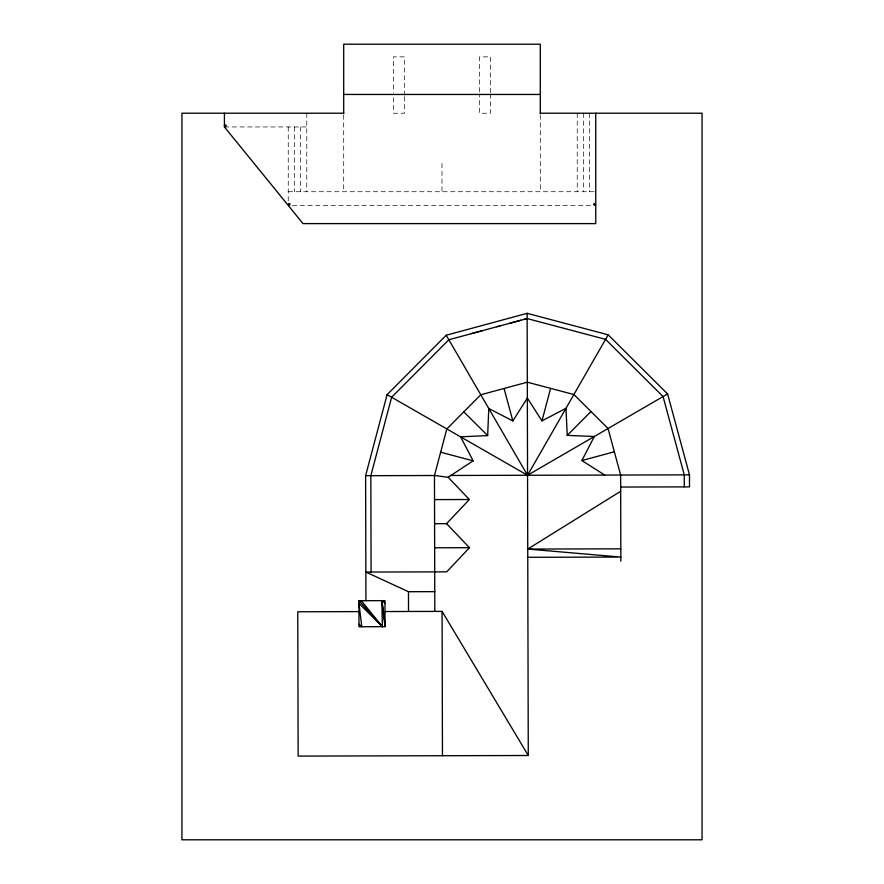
<?xml version="1.0" encoding="UTF-8"?>
<svg xmlns="http://www.w3.org/2000/svg" width="884" height="884" viewBox="0 0 884 884"><rect width="100%" height="100%" fill="white"/><g stroke="black" fill="none" stroke-linecap="round" stroke-linejoin="round"><path stroke-width="0.66" stroke-dasharray="4.42 3.31" d="M224.425 126.942L306.77 126.942M288.239 191.729L595.761 191.729M292.383 205.453L591.617 205.453M589.584 113.218L589.584 191.729M583.407 113.218L583.407 191.729M577.23 113.218L577.23 191.729M540.301 115.008L540.301 191.729M490.565 92.599L490.565 56.852L479.581 56.852L479.581 92.599M490.565 93.969L490.565 113.218L479.581 113.218L479.581 93.969M442 163.485L442 191.729M404.419 95.35L404.419 56.852L393.435 56.852L393.435 92.599M404.419 96.721L404.419 113.218L393.435 113.218L393.435 93.969M343.699 115.008L343.699 191.729M306.77 113.218L306.77 191.729M300.593 126.942L300.593 191.729M294.416 126.942L294.416 191.729M288.239 126.942L288.239 202.701"/><path stroke-width="1.33" d="M365.932 600.7L365.611 475.691L434.464 475.504L448.155 477.272L473.161 460.84L460.586 436.829L487.659 435.58L488.775 408.496L512.853 420.95L527.35 398.054L541.969 420.872L565.981 408.298L567.241 435.381L594.324 436.486L581.871 460.564L604.766 475.062M365.611 475.691L387.104 394.662L446.221 335.235L527.129 313.323L608.159 334.815L667.586 393.933L689.487 474.852L689.52 486.874L620.667 487.051M541.969 420.872L550.599 388.363M608.159 334.815L527.549 475.272L387.104 394.662M434.596 523.693L446.564 523.659L469.36 499.515L448.155 477.272M446.564 523.659L469.481 547.693L446.696 571.849L365.865 572.059L408.474 591.716L434.773 591.65M567.241 435.381L590.965 411.524M527.77 557.296L620.844 557.064L527.748 549.074L620.678 491.272M667.586 393.933L527.549 475.272L446.221 335.235M471.382 333.655L482.52 330.638M496.941 326.737L500.222 325.842M509.969 323.201L527.14 318.56L605.551 339.346L663.066 396.562L684.26 474.863L684.293 486.885M520.72 320.295L448.84 339.754L391.634 397.259L370.838 475.669L371.092 572.036M523.925 319.433L527.14 318.56M581.871 460.564L614.336 451.768M450.343 475.47L689.487 474.852M434.53 499.604L469.36 499.515M434.652 547.782L469.481 547.693M527.748 549.074L620.822 548.831M358.937 600.722L384.971 600.645L385.048 626.69L359.003 626.756L358.937 600.722L382.385 626.69L381.866 600.656L384.982 603.043M358.97 611.606L297.764 611.772L298.14 756.096L528.278 755.5L527.129 313.323M385.004 611.54L442.088 611.396L528.278 755.5M343.699 94.455L540.301 94.455M343.699 113.218L181.938 113.218L181.938 839.8L702.062 839.8L702.062 113.218L540.301 113.218M440.641 452.221L473.161 460.84M359.003 624.27L361.799 626.745L358.948 603.396L382.385 626.69L361.28 600.711M463.813 411.856L487.659 435.58M504.057 388.474L512.853 420.95M385.037 623.706L381.866 600.656L385.048 626.69M620.855 561.152L620.634 475.028L608.048 428.519L573.882 394.529L527.306 382.186L480.797 394.772L446.818 428.939L434.464 475.504L434.817 611.419M442.088 611.396L442.464 755.721M408.474 591.716L408.53 611.485M595.761 113.218L595.761 223.619L303.013 223.619L224.425 126.942L224.425 113.218M540.301 113.638L540.301 44.2L343.699 44.2L343.699 113.638M224.437 125.837C226.216 129.407 227.243 122.677 224.437 125.771M288.25 204.348C290.118 207.917 290.88 201.132 288.25 204.27M593.705 204.348C595.44 207.928 596.589 201.143 593.705 204.27"/></g></svg>
